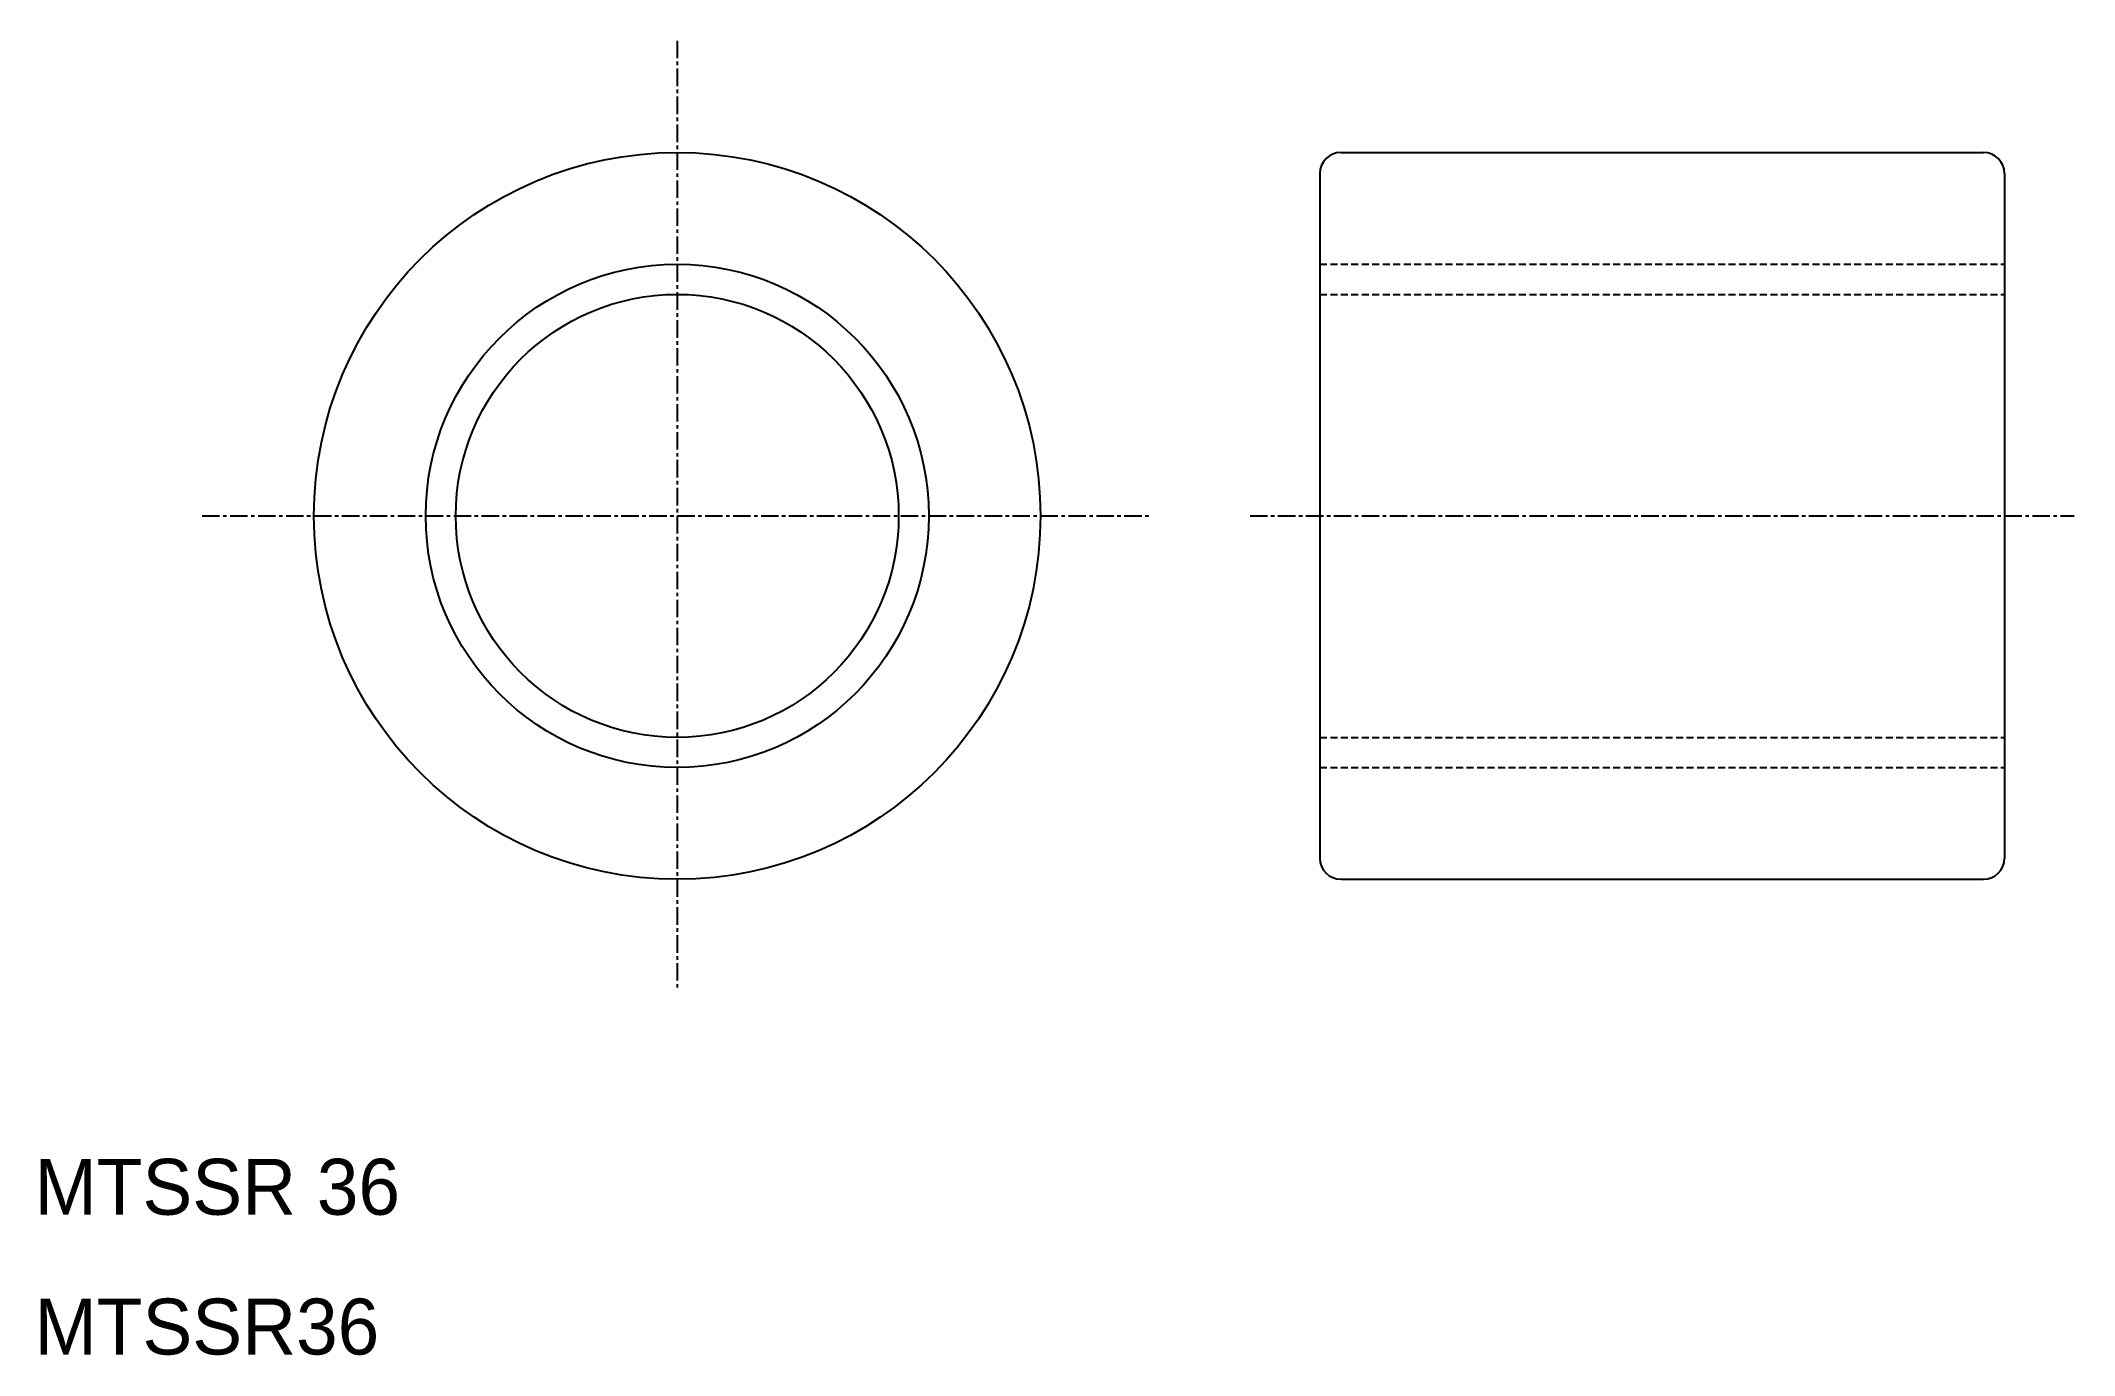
# Model space of a CAD drawing. Extents: x 10 to 156, y 10 to 104.
import ezdxf

# ---------------------------------------------------------------- set-up
doc = ezdxf.new("R2010")
doc.units = 0
doc.linetypes.add('CENTER', pattern=[2, 1.25, -0.25, 0.25, -0.25])
doc.linetypes.add('DASHED', pattern=[0.75, 0.5, -0.25])
doc.layers.get('0').update_dxf_attribs({"linetype": 'CONTINUOUS'})
doc.layers.add('CENTER', color=1, linetype='CENTER')

msp = doc.modelspace()

# ---------------------------------------------------------------- linework, layer by layer
at = {"color": 7, "linetype": 'CONTINUOUS'}
for p, q in [((103.4999, 96), (149.4999, 96)), ((101.9999, 94.5), (101.9999, 45.5)), ((150.9999, 94.5), (150.9999, 45.5)), ((103.4999, 44), (149.4999, 44))]:
    msp.add_line(p, q, dxfattribs=at)
at = {"color": 3, "linetype": 'DASHED'}
for p, q in [((101.9999, 88), (150.9999, 88)), ((101.9999, 85.85), (150.9999, 85.85)), ((101.9999, 83), (101.9999, 83.0001)), ((101.9999, 54.15), (150.9999, 54.15)), ((101.9999, 52), (150.9999, 52))]:
    msp.add_line(p, q, dxfattribs=at)
at = {"color": 7, "linetype": 'CONTINUOUS'}
for radius in [26, 15.85]:
    msp.add_circle((56, 70), radius, dxfattribs=at)
at = {"color": 3, "linetype": 'CONTINUOUS'}
msp.add_circle((56, 70), 18, dxfattribs=at)
at = {"color": 7, "linetype": 'CONTINUOUS'}
for centre, start, end in [((103.4999, 94.5), 90, 180), ((149.4999, 94.5), 0, 90), ((103.4999, 45.5), 180, 270), ((149.4999, 45.5), 270, 0)]:
    msp.add_arc(centre, 1.5, start, end, dxfattribs=at)
at = {"layer": 'CENTER', "color": 1, "linetype": 'CENTER'}
for p, q in [((56, 104), (56, 36)), ((22, 70), (90, 70)), ((96.9999, 70), (155.9999, 70))]:
    msp.add_line(p, q, dxfattribs=at)

# ---------------------------------------------------------------- texts
at = {"color": 7, "linetype": 'CONTINUOUS'}
for s, p in [('MTSSR 36', (10, 20)), ('MTSSR36', (10, 10))]:
    msp.add_text(s, height=4, dxfattribs=at).set_placement(p)

doc.saveas('drawing.dxf')
